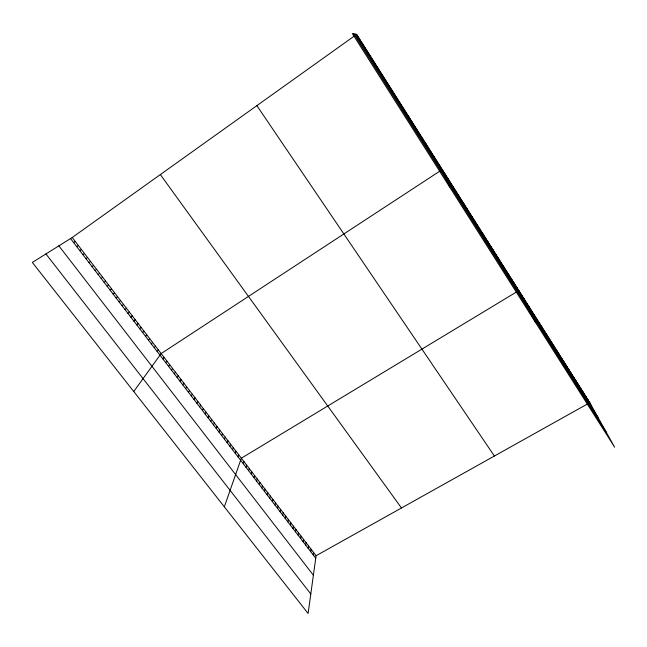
<?xml version="1.0" encoding="UTF-8"?>
<svg xmlns="http://www.w3.org/2000/svg" width="647" height="647" viewBox="0 0 647 647"><rect width="100%" height="100%" fill="white"/><g stroke="black" fill="none" stroke-linecap="round" stroke-linejoin="round"><path stroke-width="0.97" d="M72.213 237.506L316.084 555.724L308.101 613.461L32.35 262.439L72.213 237.506L354.41 35.981M313.237 554.924L313.593 552.465M310.73 551.656L311.094 549.206M308.215 548.373L308.595 545.939M305.691 545.081L306.08 542.663M303.16 541.79L303.564 539.38M300.629 538.482L301.041 536.088M298.081 535.174L298.51 532.788M295.533 531.85L295.978 529.481M292.986 528.526L293.439 526.173M290.422 525.186L290.891 522.849M287.858 521.846L288.344 519.517M285.287 518.498L285.78 516.177M282.715 515.133L283.216 512.836M280.127 511.769L280.644 509.48M277.539 508.388L278.073 506.116M274.943 505.008L275.493 502.743M272.338 501.619L272.897 499.371M269.734 498.214L270.309 495.982M267.114 494.809L267.704 492.585M264.494 491.388L265.1 489.189M261.865 487.967L262.48 485.776M259.237 484.53L259.859 482.355M256.592 481.093L257.239 478.934M253.947 477.64L254.603 475.496M251.295 474.186L251.966 472.051M248.634 470.717L249.321 468.598M245.973 467.247L246.669 465.136M243.296 463.762L244.008 461.675M224.339 506.836L241.347 458.197L516.654 291.894M237.934 456.766L238.67 454.712M235.241 453.264L235.993 451.218M232.548 449.746L233.316 447.716M229.839 446.22L230.623 444.206M227.129 442.685L227.922 440.68M224.412 439.143L225.221 437.154M221.686 435.593L222.511 433.619M218.953 432.026L219.794 430.077M216.219 428.46L217.068 426.519M213.47 424.885L214.343 422.96M210.72 421.294L211.601 419.385M207.962 417.695L208.86 415.803M205.196 414.096L206.11 412.22M202.422 410.481L203.352 408.621M199.64 406.858L200.586 405.014M196.858 403.227L197.82 401.399M194.068 399.587L195.038 397.776M191.261 395.94L192.256 394.144M188.455 392.276L189.466 390.497M185.64 388.612L186.668 386.849M182.826 384.933L183.861 383.186M179.995 381.245L181.047 379.514M177.157 377.549L178.232 375.834M174.318 373.845L175.402 372.146M171.471 370.133L172.571 368.45M168.616 366.412L169.732 364.746M165.745 362.676L166.886 361.034M162.882 358.939L164.031 357.306M133.751 391.524L161.168 353.569L440.017 171.01M157.124 351.442L158.305 349.841M154.245 347.682L155.442 346.105M151.358 343.921L152.571 342.36M148.462 340.144L149.692 338.599M145.559 336.359L146.804 334.839M142.647 332.566L143.909 331.062M139.736 328.765L141.014 327.277M136.808 324.956L138.102 323.484M133.872 321.13L135.191 319.675M130.937 317.297L132.263 315.865M127.985 313.455L129.335 312.04M125.033 309.606L126.4 308.207M122.073 305.748L123.456 304.365M119.105 301.874L120.504 300.507M116.12 297.992L117.544 296.649M113.136 294.102L114.576 292.776M110.144 290.204L111.599 288.894M107.143 286.289L108.615 285.003M104.135 282.367L105.623 281.097M101.118 278.436L102.622 277.191M98.101 274.498L99.622 273.269M95.069 270.543L96.605 269.33M92.028 266.58L93.589 265.391M88.979 262.609L90.556 261.437M85.922 258.63L87.515 257.474M82.865 254.635L84.474 253.503M79.791 250.632L81.425 249.516M76.71 246.62L78.36 245.528M73.629 242.593L75.295 241.525M316.084 555.724L589.781 402.693L614.65 447.214L352.324 33.539L356.643 34.38L589.781 402.693M45.929 253.947L310.795 593.962M58.869 245.852L313.391 575.215M70.531 238.565L315.744 558.191M160.351 174.569L401.48 507.976M256.875 105.639L494.389 456.03M356.465 34.348L590.84 404.577M355.211 34.105L598.127 417.622M353.804 33.83L606.199 432.083M587.419 398.964L588.463 400.833M585.058 395.228L586.093 397.08M582.688 391.475L583.707 393.319M580.302 387.723L581.313 389.543M577.925 383.954L578.919 385.758M575.531 380.177L576.517 381.965M573.137 376.392L574.115 378.163M570.735 372.599L571.697 374.346M568.325 368.798L569.279 370.529M565.907 364.981L566.853 366.695M563.488 361.155L564.419 362.854M561.062 357.322L561.984 358.996M558.628 353.48L559.534 355.138M556.185 349.623L557.083 351.264M553.743 345.757L554.625 347.382M551.293 341.883L552.166 343.492M548.834 338.001L549.691 339.586M546.367 334.103L547.216 335.672M543.892 330.196L544.734 331.749M541.418 326.282L542.243 327.819M538.935 322.36L539.744 323.872M536.444 318.421L537.245 319.917M533.945 314.482L534.729 315.954M531.438 310.52L532.214 311.975M528.931 306.557L529.691 307.988M526.415 302.578L527.159 303.993M523.884 298.59L524.628 299.99M521.361 294.595L522.08 295.97M518.821 290.584L535.667 322.659M516.274 286.572L516.977 287.907M513.726 282.537L514.414 283.855M511.17 278.501L511.842 279.795M508.607 274.449L509.262 275.719M506.035 270.389L506.682 271.643M503.455 266.313L504.086 267.551M500.867 262.229L501.49 263.442M498.279 258.137L498.886 259.326M495.683 254.028L496.273 255.201M493.079 249.92L493.653 251.068M490.466 245.787L491.033 246.919M487.846 241.655L488.396 242.754M485.218 237.506L485.76 238.589M482.581 233.341L483.107 234.408M479.945 229.167L480.454 230.211M477.292 224.986L477.793 226.005M474.639 220.797L475.124 221.792M471.978 216.591L472.447 217.562M469.31 212.37L469.762 213.324M466.633 208.14L467.077 209.078M463.948 203.902L464.376 204.816M461.262 199.648L461.667 200.538M458.561 195.386L458.958 196.251M455.852 191.116L456.24 191.957M453.143 186.829L453.507 187.646M450.417 182.535L450.773 183.327M447.692 178.224L448.031 178.993M444.958 173.897L445.282 174.65M442.216 169.571L449.56 186.878M439.475 165.244L439.766 165.947M436.725 160.901L437.008 161.58M433.975 156.55L434.242 157.205M431.209 152.182L431.46 152.821M428.443 147.807L428.678 148.422M425.669 143.424L425.88 144.006M422.879 139.024L423.081 139.582M420.089 134.616L420.275 135.15M417.291 130.193L417.461 130.702M414.484 125.753L414.638 126.238M411.662 121.304L411.807 121.765M408.839 116.848L408.969 117.285M406.009 112.376L406.114 112.788"/></g></svg>
